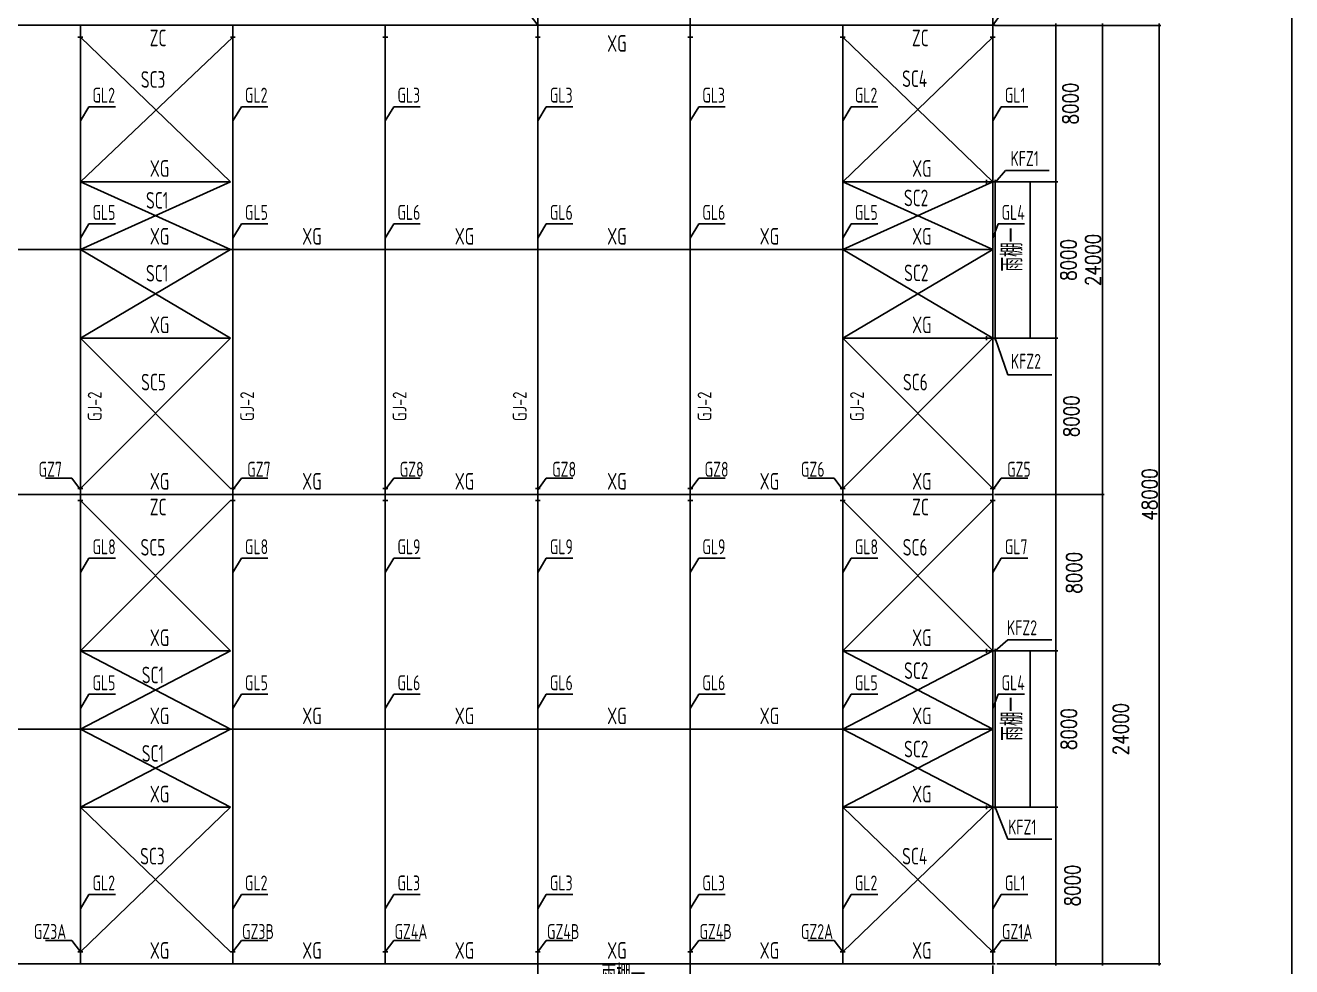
# Model space of a CAD drawing. Header units: millimetres. Extents: x 2451220 to 4527627, y -5186613 to -1639140.
# Drawn here: x 2660226 to 2725013, y -1731994 to -1683842 of the extents above; entities that cross this region are included whole.
import ezdxf

# ---------------------------------------------------------------- set-up
doc = ezdxf.new("R2010")
doc.units = ezdxf.units.MM
doc.header["$LTSCALE"] = 1000
doc.header["$PDMODE"] = 34
doc.layers.add('STAIR', color=2, linetype='Continuous')
doc.styles.add('DIM_FONT', font='simplex.shx', dxfattribs={"width": 0.8, "bigfont": 'hztxt.shx'})
doc.styles.add('TSSD_Label', font='Tssdeng.shx', dxfattribs={"width": 0.7, "bigfont": 'hztxt.shx'})
doc.styles.add('TSSD_Rein', font='Tssdeng.shx', dxfattribs={"width": 0.7, "bigfont": 'hztxt.shx'})
doc.dimstyles.new('WGH(1)', dxfattribs={"dimscale": 1.2, "dimtxt": 100, "dimasz": 0.5, "dimexe": 75, "dimexo": 75, "dimgap": 75, "dimtad": 1, "dimdec": 0, "dimzin": 0, "dimdsep": 46, "dimtxsty": 'DIM_FONT', "dimblk1": '_DIMX', "dimblk2": '_DIMX', "dimsah": 1, "dimcen": 0.09, "dimclrd": 3, "dimclre": 3, "dimclrt": 7, "dimadec": 0, "dimazin": 0, "dimtfac": 1, "dimtdec": 0, "dimtix": 1, "dimtmove": 2, "dimatfit": 3, "dimldrblk": '_DIMX', "dimfxl": 1, "dimtolj": 1, "dimtzin": 0, "dimarcsym": 0})

# ---------------------------------------------------------------- blocks, each defined once
blk = doc.blocks.new('_DIMX')
blk.add_line((-150, 0), (150, 0))
at = {"const_width": 50}
blk.add_lwpolyline([(-70, -70), (70, 70)], dxfattribs=at)
blk = doc.blocks.new('*D310')
at = {"color": 3, "lineweight": -2}
for p, q in [((2709719, -1731932), (2709719, -1735908)), ((2702044, -1733284), (2702044, -1735908)), ((2702045, -1735818), (2709719, -1735818))]:
    blk.add_line(p, q, dxfattribs=at)
at = {"layer": 'Defpoints', "color": 0}
for p in [(2709719, -1731842), (2702044, -1733194), (2709719, -1735818)]:
    blk.add_point(p, dxfattribs=at)
at = {"color": 3, "lineweight": -2, "xscale": 0.6, "yscale": 0.6, "zscale": 0.6, "rotation": 180}
blk.add_blockref('_DIMX', (2702044, -1735818), dxfattribs=at)
at = {"color": 3, "lineweight": -2, "xscale": 0.6, "yscale": 0.6, "zscale": 0.6}
blk.add_blockref('_DIMX', (2709719, -1735818), dxfattribs=at)
at = {"color": 7, "insert": (2705882, -1735338), "char_height": 780, "attachment_point": 5, "style": 'DIM_FONT'}
blk.add_mtext('\\A1;7675', dxfattribs=at)
blk = doc.blocks.new('*D336')
at = {"color": 3, "lineweight": -2}
for p, q in [((2702044, -1682792), (2702044, -1680168)), ((2702045, -1680258), (2709719, -1680258)), ((2709719, -1684145), (2709719, -1680168))]:
    blk.add_line(p, q, dxfattribs=at)
at = {"layer": 'Defpoints', "color": 0}
for p in [(2709719, -1680258), (2702044, -1682882), (2709719, -1684235)]:
    blk.add_point(p, dxfattribs=at)
at = {"color": 3, "lineweight": -2, "xscale": 0.6, "yscale": 0.6, "zscale": 0.6, "rotation": 180}
blk.add_blockref('_DIMX', (2702044, -1680258), dxfattribs=at)
at = {"color": 3, "lineweight": -2, "xscale": 0.6, "yscale": 0.6, "zscale": 0.6}
blk.add_blockref('_DIMX', (2709719, -1680258), dxfattribs=at)
at = {"color": 7, "insert": (2705882, -1679778), "char_height": 780, "attachment_point": 5, "style": 'DIM_FONT'}
blk.add_mtext('\\A1;7675', dxfattribs=at)
blk = doc.blocks.new('*D337')
at = {"color": 3, "lineweight": -2}
for p, q in [((2709809, -1683842), (2713041, -1683842)), ((2712951, -1683842), (2712951, -1691841)), ((2709809, -1691842), (2713041, -1691842))]:
    blk.add_line(p, q, dxfattribs=at)
at = {"layer": 'Defpoints', "color": 0}
for p in [(2709719, -1683842), (2709719, -1691842), (2712951, -1691842)]:
    blk.add_point(p, dxfattribs=at)
at = {"color": 3, "lineweight": -2, "xscale": 0.6, "yscale": 0.6, "zscale": 0.6}
for p, rotation in [((2712951, -1683842), 90), ((2712951, -1691842), 270)]:
    blk.add_blockref('_DIMX', p, dxfattribs=dict(at, rotation=rotation))
at = {"color": 7, "insert": (2713696, -1687842), "char_height": 780, "attachment_point": 5, "rotation": 90, "style": 'DIM_FONT'}
blk.add_mtext('\\A1;8000', dxfattribs=at)
blk = doc.blocks.new('*D338')
at = {"color": 3, "lineweight": -2}
for p, q in [((2709809, -1691842), (2713041, -1691842)), ((2712951, -1691842), (2712951, -1699841)), ((2709809, -1699842), (2713041, -1699842))]:
    blk.add_line(p, q, dxfattribs=at)
at = {"layer": 'Defpoints', "color": 0}
for p in [(2709719, -1691842), (2709719, -1699842), (2712951, -1699842)]:
    blk.add_point(p, dxfattribs=at)
at = {"color": 3, "lineweight": -2, "xscale": 0.6, "yscale": 0.6, "zscale": 0.6}
for p, rotation in [((2712951, -1691842), 90), ((2712951, -1699842), 270)]:
    blk.add_blockref('_DIMX', p, dxfattribs=dict(at, rotation=rotation))
at = {"color": 7, "insert": (2713598, -1695842), "char_height": 780, "attachment_point": 5, "rotation": 90, "style": 'DIM_FONT'}
blk.add_mtext('\\A1;8000', dxfattribs=at)
blk = doc.blocks.new('*D339')
at = {"color": 3, "lineweight": -2}
for p, q in [((2709809, -1699842), (2713041, -1699842)), ((2712951, -1699842), (2712951, -1707841)), ((2709809, -1707842), (2713041, -1707842))]:
    blk.add_line(p, q, dxfattribs=at)
at = {"layer": 'Defpoints', "color": 0}
for p in [(2709719, -1699842), (2709719, -1707842), (2712951, -1707842)]:
    blk.add_point(p, dxfattribs=at)
at = {"color": 3, "lineweight": -2, "xscale": 0.6, "yscale": 0.6, "zscale": 0.6}
for p, rotation in [((2712951, -1699842), 90), ((2712951, -1707842), 270)]:
    blk.add_blockref('_DIMX', p, dxfattribs=dict(at, rotation=rotation))
at = {"color": 7, "insert": (2713744, -1703842), "char_height": 780, "attachment_point": 5, "rotation": 90, "style": 'DIM_FONT'}
blk.add_mtext('\\A1;8000', dxfattribs=at)
blk = doc.blocks.new('*D340')
at = {"color": 3, "lineweight": -2}
for p, q in [((2709809, -1707842), (2713041, -1707842)), ((2712951, -1707842), (2712951, -1715841)), ((2709809, -1715842), (2713041, -1715842))]:
    blk.add_line(p, q, dxfattribs=at)
at = {"layer": 'Defpoints', "color": 0}
for p in [(2709719, -1707842), (2709719, -1715842), (2712951, -1715842)]:
    blk.add_point(p, dxfattribs=at)
at = {"color": 3, "lineweight": -2, "xscale": 0.6, "yscale": 0.6, "zscale": 0.6}
for p, rotation in [((2712951, -1707842), 90), ((2712951, -1715842), 270)]:
    blk.add_blockref('_DIMX', p, dxfattribs=dict(at, rotation=rotation))
at = {"color": 7, "insert": (2713879, -1711842), "char_height": 780, "attachment_point": 5, "rotation": 90, "style": 'DIM_FONT'}
blk.add_mtext('\\A1;8000', dxfattribs=at)
blk = doc.blocks.new('*D341')
at = {"color": 3, "lineweight": -2}
for p, q in [((2709809, -1715842), (2713041, -1715842)), ((2712951, -1715842), (2712951, -1723841)), ((2709809, -1723842), (2713041, -1723842))]:
    blk.add_line(p, q, dxfattribs=at)
at = {"layer": 'Defpoints', "color": 0}
for p in [(2709719, -1715842), (2709719, -1723842), (2712951, -1723842)]:
    blk.add_point(p, dxfattribs=at)
at = {"color": 3, "lineweight": -2, "xscale": 0.6, "yscale": 0.6, "zscale": 0.6}
for p, rotation in [((2712951, -1715842), 90), ((2712951, -1723842), 270)]:
    blk.add_blockref('_DIMX', p, dxfattribs=dict(at, rotation=rotation))
at = {"color": 7, "insert": (2713610, -1719842), "char_height": 780, "attachment_point": 5, "rotation": 90, "style": 'DIM_FONT'}
blk.add_mtext('\\A1;8000', dxfattribs=at)
blk = doc.blocks.new('*D342')
at = {"color": 3, "lineweight": -2}
for p, q in [((2709809, -1723842), (2713041, -1723842)), ((2712951, -1723842), (2712951, -1731841)), ((2709934, -1731842), (2713041, -1731842))]:
    blk.add_line(p, q, dxfattribs=at)
at = {"layer": 'Defpoints', "color": 0}
for p in [(2709719, -1723842), (2709844, -1731842), (2712951, -1731842)]:
    blk.add_point(p, dxfattribs=at)
at = {"color": 3, "lineweight": -2, "xscale": 0.6, "yscale": 0.6, "zscale": 0.6}
for p, rotation in [((2712951, -1723842), 90), ((2712951, -1731842), 270)]:
    blk.add_blockref('_DIMX', p, dxfattribs=dict(at, rotation=rotation))
at = {"color": 7, "insert": (2713799, -1727842), "char_height": 780, "attachment_point": 5, "rotation": 90, "style": 'DIM_FONT'}
blk.add_mtext('\\A1;8000', dxfattribs=at)
blk = doc.blocks.new('*D343')
at = {"color": 3, "lineweight": -2}
for p, q in [((2711578, -1683842), (2715418, -1683842)), ((2715328, -1683842), (2715328, -1707841)), ((2712054, -1707842), (2715418, -1707842))]:
    blk.add_line(p, q, dxfattribs=at)
at = {"layer": 'Defpoints', "color": 0}
for p in [(2711488, -1683842), (2711964, -1707842), (2715328, -1707842)]:
    blk.add_point(p, dxfattribs=at)
at = {"color": 3, "lineweight": -2, "xscale": 0.6, "yscale": 0.6, "zscale": 0.6}
for p, rotation in [((2715328, -1683842), 90), ((2715328, -1707842), 270)]:
    blk.add_blockref('_DIMX', p, dxfattribs=dict(at, rotation=rotation))
at = {"color": 7, "insert": (2714848, -1695842), "char_height": 780, "attachment_point": 5, "rotation": 90, "style": 'DIM_FONT'}
blk.add_mtext('\\A1;24000', dxfattribs=at)
blk = doc.blocks.new('*D344')
at = {"color": 3, "lineweight": -2}
for p, q in [((2712054, -1707842), (2715418, -1707842)), ((2715328, -1707842), (2715328, -1731841)), ((2711578, -1731842), (2715418, -1731842))]:
    blk.add_line(p, q, dxfattribs=at)
at = {"layer": 'Defpoints', "color": 0}
for p in [(2711964, -1707842), (2711488, -1731842), (2715328, -1731842)]:
    blk.add_point(p, dxfattribs=at)
at = {"color": 3, "lineweight": -2, "xscale": 0.6, "yscale": 0.6, "zscale": 0.6}
for p, rotation in [((2715328, -1707842), 90), ((2715328, -1731842), 270)]:
    blk.add_blockref('_DIMX', p, dxfattribs=dict(at, rotation=rotation))
at = {"color": 7, "insert": (2716275, -1719842), "char_height": 780, "attachment_point": 5, "rotation": 90, "style": 'DIM_FONT'}
blk.add_mtext('\\A1;24000', dxfattribs=at)
blk = doc.blocks.new('*D345')
at = {"color": 3, "lineweight": -2}
for p, q in [((2711668, -1683842), (2718319, -1683842)), ((2718229, -1731841), (2718229, -1683842)), ((2711578, -1731842), (2718319, -1731842))]:
    blk.add_line(p, q, dxfattribs=at)
at = {"layer": 'Defpoints', "color": 0}
for p in [(2711578, -1683842), (2718229, -1683842), (2711488, -1731842)]:
    blk.add_point(p, dxfattribs=at)
at = {"color": 3, "lineweight": -2, "xscale": 0.6, "yscale": 0.6, "zscale": 0.6}
for p, rotation in [((2718229, -1683842), 90), ((2718229, -1731842), 270)]:
    blk.add_blockref('_DIMX', p, dxfattribs=dict(at, rotation=rotation))
at = {"color": 7, "insert": (2717749, -1707842), "char_height": 780, "attachment_point": 5, "rotation": 90, "style": 'DIM_FONT'}
blk.add_mtext('\\A1;48000', dxfattribs=at)

msp = doc.modelspace()

# ---------------------------------------------------------------- linework, layer by layer
for p, q in [((2686009.7, -1683249.8), (2686444.1, -1683841.6)), ((2710153.6, -1683249.8), (2709719.1, -1683841.6)), ((2624169.1, -1683841.6), (2709719.1, -1683841.6)), ((2624169.1, -1683841.6), (2709719.1, -1683841.6)), ((2662919.1, -1683841.6), (2663169.1, -1683841.6)), ((2662919.1, -1684441.6), (2663169.1, -1684441.6)), ((2663044.1, -1683841.6), (2663044.1, -1731841.6)), ((2663044.1, -1683841.6), (2663044.1, -1684441.6)), ((2663044.1, -1691841.6), (2670844.1, -1684441.6)), ((2670719.1, -1691841.6), (2663044.1, -1684441.6)), ((2670719.1, -1683841.6), (2670969.1, -1683841.6)), ((2670719.1, -1684441.6), (2670969.1, -1684441.6)), ((2670844.1, -1683841.6), (2670844.1, -1731841.6)), ((2670844.1, -1683841.6), (2670844.1, -1684441.6)), ((2678519.1, -1683841.6), (2678769.1, -1683841.6)), ((2678519.1, -1684441.6), (2678769.1, -1684441.6)), ((2678644.1, -1683841.6), (2678644.1, -1731841.6)), ((2678644.1, -1683841.6), (2678644.1, -1684441.6)), ((2686319.1, -1683841.6), (2686569.1, -1683841.6)), ((2686319.1, -1684441.6), (2686569.1, -1684441.6)), ((2686444.1, -1683841.6), (2686444.1, -1731841.6)), ((2686444.1, -1683841.6), (2686444.1, -1731841.6)), ((2686444.1, -1683841.6), (2686444.1, -1684441.6)), ((2694119.1, -1683841.6), (2694369.1, -1683841.6)), ((2694119.1, -1684441.6), (2694369.1, -1684441.6)), ((2694244.1, -1683841.6), (2694244.1, -1731841.6)), ((2694244.1, -1683841.6), (2694244.1, -1731841.6)), ((2694244.1, -1683841.6), (2694244.1, -1684441.6)), ((2701919.1, -1683841.6), (2702169.1, -1683841.6)), ((2701919.1, -1684441.6), (2702169.1, -1684441.6)), ((2702044.1, -1683841.6), (2702044.1, -1731841.6)), ((2702044.1, -1683841.6), (2702044.1, -1684441.6)), ((2702044.1, -1691841.6), (2709719.1, -1684441.6)), ((2709719.1, -1691841.6), (2702044.1, -1684441.6)), ((2709594.1, -1683841.6), (2709844.1, -1683841.6)), ((2709594.1, -1684441.6), (2709844.1, -1684441.6)), ((2709719.1, -1683841.6), (2709719.1, -1731841.6)), ((2709719.1, -1683841.6), (2709719.1, -1684441.6)), ((2663478.6, -1688003.2), (2663044.1, -1688733.1)), ((2664832.4, -1688003.2), (2663478.6, -1688003.2)), ((2671278.6, -1688003.2), (2670844.1, -1688733.1)), ((2672632.4, -1688003.2), (2671278.6, -1688003.2)), ((2679078.6, -1688003.2), (2678644.1, -1688733.1)), ((2680432.4, -1688003.2), (2679078.6, -1688003.2)), ((2686878.6, -1688003.2), (2686444.1, -1688733.1)), ((2688232.4, -1688003.2), (2686878.6, -1688003.2)), ((2694678.6, -1688003.2), (2694244.1, -1688733.1)), ((2696032.4, -1688003.2), (2694678.6, -1688003.2)), ((2702478.6, -1688003.2), (2702044.1, -1688733.1)), ((2703832.4, -1688003.2), (2702478.6, -1688003.2)), ((2710153.6, -1688003.2), (2709719.1, -1688733.1)), ((2711507.4, -1688003.2), (2710153.6, -1688003.2)), ((2710370, -1691271.1), (2709844.1, -1691884.6)), ((2712610.2, -1691271.1), (2710370, -1691271.1)), ((2663044.1, -1691841.6), (2670719.1, -1691841.6)), ((2670719.1, -1695309.1), (2663044.1, -1691841.6)), ((2663044.1, -1695309.1), (2670719.1, -1691841.6)), ((2702044.1, -1691841.6), (2709719.1, -1691841.6)), ((2709719.1, -1695309.1), (2702044.1, -1691841.6)), ((2702044.1, -1695309.1), (2709719.1, -1691841.6)), ((2709394.1, -1691741.6), (2709394.1, -1691941.6)), ((2709844.1, -1691841.6), (2709394.1, -1691841.6)), ((2709844.1, -1691741.6), (2709844.1, -1691941.6)), ((2663478.6, -1693998.4), (2663044.1, -1694728.3)), ((2664832.4, -1693998.4), (2663478.6, -1693998.4)), ((2671278.6, -1693998.4), (2670844.1, -1694728.3)), ((2672632.4, -1693998.4), (2671278.6, -1693998.4)), ((2679078.6, -1693998.4), (2678644.1, -1694728.3)), ((2680432.4, -1693998.4), (2679078.6, -1693998.4)), ((2686878.6, -1693998.4), (2686444.1, -1694728.3)), ((2688232.4, -1693998.4), (2686878.6, -1693998.4)), ((2694678.6, -1693998.4), (2694244.1, -1694728.3)), ((2696032.4, -1693998.4), (2694678.6, -1693998.4)), ((2702478.6, -1693998.4), (2702044.1, -1694728.3)), ((2703832.4, -1693998.4), (2702478.6, -1693998.4)), ((2709988.9, -1693998.4), (2709719.1, -1694728.3)), ((2711342.7, -1693998.4), (2709988.9, -1693998.4)), ((2624169.1, -1695309.1), (2709719.1, -1695309.1)), ((2663044.1, -1699841.6), (2670719.1, -1695309.1)), ((2670719.1, -1699841.6), (2663044.1, -1695309.1)), ((2702044.1, -1699841.6), (2709719.1, -1695309.1)), ((2709719.1, -1699841.6), (2702044.1, -1695309.1)), ((2663044.1, -1699841.6), (2670719.1, -1699841.6)), ((2670719.1, -1707541.6), (2663044.1, -1699841.6)), ((2663044.1, -1707541.6), (2670719.1, -1699841.6)), ((2702044.1, -1699841.6), (2709719.1, -1699841.6)), ((2709719.1, -1707541.6), (2702044.1, -1699841.6)), ((2702044.1, -1707541.6), (2709719.1, -1699841.6)), ((2709394.1, -1699741.6), (2709394.1, -1699941.6)), ((2709844.1, -1699841.6), (2709394.1, -1699841.6)), ((2709844.1, -1699741.6), (2709844.1, -1699941.6)), ((2710495, -1701721.6), (2709844.1, -1699841.6)), ((2712735.2, -1701721.6), (2710495, -1701721.6)), ((2661255.8, -1707004.4), (2662609.7, -1707004.4)), ((2662609.7, -1707004.4), (2663044.1, -1707596.2)), ((2671278.6, -1707004.4), (2670844.1, -1707596.2)), ((2672632.4, -1707004.4), (2671278.6, -1707004.4)), ((2679078.6, -1707004.4), (2678644.1, -1707596.2)), ((2680432.4, -1707004.4), (2679078.6, -1707004.4)), ((2686878.6, -1707004.4), (2686444.1, -1707596.2)), ((2688232.4, -1707004.4), (2686878.6, -1707004.4)), ((2694678.6, -1707004.4), (2694244.1, -1707596.2)), ((2696032.4, -1707004.4), (2694678.6, -1707004.4)), ((2700255.8, -1707004.4), (2701609.7, -1707004.4)), ((2701609.7, -1707004.4), (2702044.1, -1707596.2)), ((2710153.6, -1707004.4), (2709719.1, -1707596.2)), ((2711507.4, -1707004.4), (2710153.6, -1707004.4)), ((2662919.1, -1707541.6), (2663169.1, -1707541.6)), ((2663044.1, -1707541.6), (2663044.1, -1708141.6)), ((2670719.1, -1707541.6), (2670969.1, -1707541.6)), ((2670844.1, -1707541.6), (2670844.1, -1708141.6)), ((2678519.1, -1707541.6), (2678769.1, -1707541.6)), ((2678644.1, -1707541.6), (2678644.1, -1708141.6)), ((2686319.1, -1707541.6), (2686569.1, -1707541.6)), ((2686444.1, -1707541.6), (2686444.1, -1708141.6)), ((2694119.1, -1707541.6), (2694369.1, -1707541.6)), ((2694244.1, -1707541.6), (2694244.1, -1708141.6)), ((2701919.1, -1707541.6), (2702169.1, -1707541.6)), ((2702044.1, -1707541.6), (2702044.1, -1708141.6)), ((2709594.1, -1707541.6), (2709844.1, -1707541.6)), ((2709719.1, -1707541.6), (2709719.1, -1708141.6)), ((2624169.1, -1707841.6), (2709719.1, -1707841.6)), ((2662919.1, -1708141.6), (2663169.1, -1708141.6)), ((2663044.1, -1715841.6), (2670719.1, -1708141.6)), ((2670719.1, -1715841.6), (2663044.1, -1708141.6)), ((2670719.1, -1708141.6), (2670969.1, -1708141.6)), ((2678519.1, -1708141.6), (2678769.1, -1708141.6)), ((2686319.1, -1708141.6), (2686569.1, -1708141.6)), ((2694119.1, -1708141.6), (2694369.1, -1708141.6)), ((2701919.1, -1708141.6), (2702169.1, -1708141.6)), ((2702044.1, -1715841.6), (2709719.1, -1708141.6)), ((2709719.1, -1715841.6), (2702044.1, -1708141.6)), ((2709594.1, -1708141.6), (2709844.1, -1708141.6)), ((2663478.6, -1711102.2), (2663044.1, -1711832.1)), ((2664832.4, -1711102.2), (2663478.6, -1711102.2)), ((2671278.6, -1711102.2), (2670844.1, -1711832.1)), ((2672632.4, -1711102.2), (2671278.6, -1711102.2)), ((2679078.6, -1711102.2), (2678644.1, -1711832.1)), ((2680432.4, -1711102.2), (2679078.6, -1711102.2)), ((2686878.6, -1711102.2), (2686444.1, -1711832.1)), ((2688232.4, -1711102.2), (2686878.6, -1711102.2)), ((2694678.6, -1711102.2), (2694244.1, -1711832.1)), ((2696032.4, -1711102.2), (2694678.6, -1711102.2)), ((2702478.6, -1711102.2), (2702044.1, -1711832.1)), ((2703832.4, -1711102.2), (2702478.6, -1711102.2)), ((2710153.6, -1711102.2), (2709719.1, -1711832.1)), ((2711507.4, -1711102.2), (2710153.6, -1711102.2)), ((2710495, -1715271.1), (2709844.1, -1715841.6)), ((2712735.2, -1715271.1), (2710495, -1715271.1)), ((2663044.1, -1715841.6), (2670719.1, -1715841.6)), ((2670719.1, -1719841.6), (2663044.1, -1715841.6)), ((2663044.1, -1719841.6), (2670719.1, -1715841.6)), ((2702044.1, -1715841.6), (2709719.1, -1715841.6)), ((2709719.1, -1719841.6), (2702044.1, -1715841.6)), ((2702044.1, -1719841.6), (2709719.1, -1715841.6)), ((2709394.1, -1715741.6), (2709394.1, -1715941.6)), ((2709844.1, -1715841.6), (2709394.1, -1715841.6)), ((2709844.1, -1715741.6), (2709844.1, -1715941.6)), ((2663478.6, -1718060.5), (2663044.1, -1718790.3)), ((2664832.4, -1718060.5), (2663478.6, -1718060.5)), ((2671278.6, -1718060.5), (2670844.1, -1718790.3)), ((2672632.4, -1718060.5), (2671278.6, -1718060.5)), ((2679078.6, -1718060.5), (2678644.1, -1718790.3)), ((2680432.4, -1718060.5), (2679078.6, -1718060.5)), ((2686878.6, -1718060.5), (2686444.1, -1718790.3)), ((2688232.4, -1718060.5), (2686878.6, -1718060.5)), ((2694678.6, -1718060.5), (2694244.1, -1718790.3)), ((2696032.4, -1718060.5), (2694678.6, -1718060.5)), ((2702478.6, -1718060.5), (2702044.1, -1718790.3)), ((2703832.4, -1718060.5), (2702478.6, -1718060.5)), ((2709988.9, -1718060.5), (2709719.1, -1718790.3)), ((2711342.7, -1718060.5), (2709988.9, -1718060.5)), ((2624169.1, -1719841.6), (2709719.1, -1719841.6)), ((2663044.1, -1723841.6), (2670719.1, -1719841.6)), ((2670719.1, -1723841.6), (2663044.1, -1719841.6)), ((2702044.1, -1723841.6), (2709719.1, -1719841.6)), ((2709719.1, -1723841.6), (2702044.1, -1719841.6)), ((2663044.1, -1723841.6), (2670719.1, -1723841.6)), ((2670719.1, -1731241.6), (2663044.1, -1723841.6)), ((2663044.1, -1731241.6), (2670719.1, -1723841.6)), ((2702044.1, -1723841.6), (2709719.1, -1723841.6)), ((2709719.1, -1731241.6), (2702044.1, -1723841.6)), ((2702044.1, -1731241.6), (2709719.1, -1723841.6)), ((2709394.1, -1723741.6), (2709394.1, -1723941.6)), ((2709844.1, -1723841.6), (2709394.1, -1723841.6)), ((2709844.1, -1723741.6), (2709844.1, -1723941.6)), ((2710495, -1725470.1), (2709844.1, -1723841.6)), ((2712735.2, -1725470.1), (2710495, -1725470.1)), ((2663478.6, -1728302.2), (2663044.1, -1729032.1)), ((2664832.4, -1728302.2), (2663478.6, -1728302.2)), ((2671278.6, -1728302.2), (2670844.1, -1729032.1)), ((2672632.4, -1728302.2), (2671278.6, -1728302.2)), ((2679078.6, -1728302.2), (2678644.1, -1729032.1)), ((2680432.4, -1728302.2), (2679078.6, -1728302.2)), ((2686878.6, -1728302.2), (2686444.1, -1729032.1)), ((2688232.4, -1728302.2), (2686878.6, -1728302.2)), ((2694678.6, -1728302.2), (2694244.1, -1729032.1)), ((2696032.4, -1728302.2), (2694678.6, -1728302.2)), ((2702478.6, -1728302.2), (2702044.1, -1729032.1)), ((2703832.4, -1728302.2), (2702478.6, -1728302.2)), ((2710153.6, -1728302.2), (2709719.1, -1729032.1)), ((2711507.4, -1728302.2), (2710153.6, -1728302.2)), ((2661255.8, -1730649.8), (2662609.7, -1730649.8)), ((2662609.7, -1730649.8), (2663044.1, -1731241.6)), ((2671278.6, -1730649.8), (2670844.1, -1731241.6)), ((2672632.4, -1730649.8), (2671278.6, -1730649.8)), ((2679078.6, -1730649.8), (2678644.1, -1731241.6)), ((2680432.4, -1730649.8), (2679078.6, -1730649.8)), ((2686878.6, -1730649.8), (2686444.1, -1731241.6)), ((2688232.4, -1730649.8), (2686878.6, -1730649.8)), ((2694678.6, -1730649.8), (2694244.1, -1731241.6)), ((2696032.4, -1730649.8), (2694678.6, -1730649.8)), ((2700255.8, -1730649.8), (2701609.7, -1730649.8)), ((2701609.7, -1730649.8), (2702044.1, -1731241.6)), ((2710153.6, -1730649.8), (2709719.1, -1731241.6)), ((2711507.4, -1730649.8), (2710153.6, -1730649.8)), ((2662919.1, -1731241.6), (2663169.1, -1731241.6)), ((2663169.1, -1731241.6), (2662919.1, -1731241.6)), ((2663044.1, -1731241.6), (2663044.1, -1731841.6)), ((2670719.1, -1731241.6), (2670969.1, -1731241.6)), ((2670844.1, -1731241.6), (2670844.1, -1731841.6)), ((2678519.1, -1731241.6), (2678769.1, -1731241.6)), ((2678644.1, -1731241.6), (2678644.1, -1731841.6)), ((2686319.1, -1731241.6), (2686569.1, -1731241.6)), ((2686319.1, -1731241.6), (2686569.1, -1731241.6)), ((2686444.1, -1731241.6), (2686444.1, -1731841.6)), ((2686444.1, -1731241.6), (2686444.1, -1731841.6)), ((2694119.1, -1731241.6), (2694369.1, -1731241.6)), ((2694119.1, -1731241.6), (2694369.1, -1731241.6)), ((2694244.1, -1731241.6), (2694244.1, -1731841.6)), ((2694244.1, -1731241.6), (2694244.1, -1731841.6)), ((2701919.1, -1731241.6), (2702169.1, -1731241.6)), ((2702044.1, -1731241.6), (2702044.1, -1731841.6)), ((2709594.1, -1731241.6), (2709844.1, -1731241.6)), ((2709719.1, -1731241.6), (2709719.1, -1731841.6)), ((2624169.1, -1731841.6), (2709719.1, -1731841.6)), ((2624169.1, -1731841.6), (2709719.1, -1731841.6)), ((2662919.1, -1731841.6), (2663169.1, -1731841.6)), ((2670719.1, -1731841.6), (2670969.1, -1731841.6)), ((2678519.1, -1731841.6), (2678769.1, -1731841.6)), ((2686319.1, -1731841.6), (2686569.1, -1731841.6)), ((2686319.1, -1731841.6), (2686569.1, -1731841.6)), ((2694119.1, -1731841.6), (2694369.1, -1731841.6)), ((2694119.1, -1731841.6), (2694369.1, -1731841.6)), ((2701919.1, -1731841.6), (2702169.1, -1731841.6)), ((2709594.1, -1731841.6), (2709844.1, -1731841.6))]:
    msp.add_line(p, q)
for points in [[(2609029.6, -1674411.8), (2725012.8, -1674411.8), (2725012.8, -1757209.1), (2609029.6, -1757209.1)], [(2686444.1, -1683841.6), (2694244.1, -1683841.6), (2694244.1, -1682489.1), (2686444.1, -1682489.1)], [(2709844.1, -1691841.6), (2711629.5, -1691841.6), (2711629.5, -1699841.6), (2709844.1, -1699841.6)], [(2709844.1, -1715841.6), (2711629.5, -1715841.6), (2711629.5, -1723841.6), (2709844.1, -1723841.6)], [(2686444.1, -1731841.6), (2694244.1, -1731841.6), (2694244.1, -1733194.1), (2686444.1, -1733194.1)]]:
    msp.add_lwpolyline(points, close=True)

# ---------------------------------------------------------------- texts
at = {"lineweight": -3, "style": 'TSSD_Label', "width": 0.7}
for s, height, p in [('ZC', 849.79, (2666589.3, -1684909.3)), ('XG', 849.79, (2689994.3, -1685194)), ('ZC', 849.79, (2705585.9, -1684909.3)), ('SC3', 849.79, (2666133.5, -1687037.3)), ('SC4', 849.79, (2705081.4, -1686997.7)), ('KFZ1', 764.47, (2710628.8, -1691037.9)), ('XG', 849.79, (2666594.3, -1691590.2)), ('XG', 849.79, (2705594.3, -1691590.2)), ('SC1', 849.79, (2666399.4, -1693218)), ('SC2', 849.79, (2705176.9, -1693094.8)), ('XG', 849.79, (2666594.3, -1695057.6)), ('XG', 849.79, (2674394.3, -1695057.6)), ('XG', 849.79, (2682194.3, -1695057.6)), ('XG', 849.79, (2689994.3, -1695057.6)), ('XG', 849.79, (2689994.3, -1695057.6)), ('XG', 849.79, (2697794.3, -1695057.6)), ('XG', 849.79, (2705594.3, -1695057.6)), ('SC1', 849.79, (2666399.4, -1696947.2)), ('SC2', 849.79, (2705185.7, -1696929.4)), ('XG', 849.79, (2666594.3, -1699590.2)), ('XG', 849.79, (2705594.3, -1699590.2)), ('KFZ2', 764.47, (2710647.7, -1701409.7)), ('SC5', 849.79, (2666150.2, -1702518.7)), ('SC6', 849.79, (2705127.2, -1702518.7)), ('GZ7', 764.47, (2660906.4, -1706933.8)), ('GZ7', 764.47, (2671580.4, -1706933.8)), ('GZ8', 764.47, (2679380.4, -1706933.8)), ('GZ8', 764.47, (2687180.4, -1706933.8)), ('GZ8', 764.47, (2694980.4, -1706933.8)), ('GZ6', 764.47, (2699906.4, -1706933.8)), ('GZ5', 764.47, (2710455.4, -1706933.8)), ('XG', 849.79, (2666594.3, -1707590.2)), ('XG', 849.79, (2674394.3, -1707590.2)), ('XG', 849.79, (2682194.3, -1707590.2)), ('XG', 849.79, (2689994.3, -1707590.2)), ('XG', 849.79, (2697794.3, -1707590.2)), ('XG', 849.79, (2705594.3, -1707590.2)), ('ZC', 849.79, (2666594.3, -1708909.3)), ('ZC', 849.79, (2705594.3, -1708909.3)), ('SC5', 849.79, (2666120.2, -1710967.9)), ('SC6', 849.79, (2705112.9, -1710967.9)), ('XG', 849.79, (2666594.3, -1715590.2)), ('XG', 849.79, (2705594.3, -1715590.2)), ('KFZ2', 764.47, (2710445.6, -1715037.9)), ('SC1', 849.79, (2666184.6, -1717497.1)), ('SC2', 849.79, (2705182.9, -1717274.6)), ('XG', 849.79, (2666594.3, -1719590.2)), ('XG', 849.79, (2674394.3, -1719590.2)), ('XG', 849.79, (2674394.3, -1719590.2)), ('XG', 849.79, (2682194.3, -1719590.2)), ('XG', 849.79, (2682194.3, -1719590.2)), ('XG', 849.79, (2689994.3, -1719590.2)), ('XG', 849.79, (2689994.3, -1719590.2)), ('XG', 849.79, (2689994.3, -1719590.2)), ('XG', 849.79, (2697794.3, -1719590.2)), ('XG', 849.79, (2705594.3, -1719590.2)), ('XG', 849.79, (2705594.3, -1719590.2)), ('SC1', 849.79, (2666184.6, -1721510.5)), ('SC2', 849.79, (2705182.9, -1721288)), ('XG', 849.79, (2666594.3, -1723590.2)), ('XG', 849.79, (2705594.3, -1723590.2)), (' KFZ1', 764.47, (2710181.2, -1725236.9)), ('SC3', 849.79, (2666101.7, -1726767.4)), ('SC4', 849.79, (2705085.5, -1726767.4)), ('GZ3A', 764.47, (2660662.4, -1730579.2)), ('GZ3B', 764.47, (2671314.8, -1730579.2)), ('GZ4A', 764.47, (2679114.8, -1730579.2)), ('GZ4B', 764.47, (2686914.8, -1730579.2)), ('GZ4B', 764.47, (2694714.8, -1730579.2)), ('GZ2A', 764.47, (2699906.4, -1730579.2)), ('GZ1A', 764.47, (2710189.8, -1730579.2)), ('XG', 849.79, (2666594.3, -1731590.2)), ('XG', 849.79, (2674394.3, -1731590.2)), ('XG', 849.79, (2682194.3, -1731590.2)), ('XG', 849.79, (2689994.3, -1731590.2)), ('XG', 849.79, (2689994.3, -1731590.2)), ('XG', 849.79, (2697794.3, -1731590.2)), ('XG', 849.79, (2705594.3, -1731590.2)), ('雨棚一', 1062.23, (2689711.4, -1732943))]:
    msp.add_text(s, height=height, dxfattribs=at).set_placement(p)
for s, height, rotation, p in [('GL2', 764.47, 360, (2663662.8, -1687796.1)), ('GL2', 764.47, 360, (2671462.8, -1687796.1)), ('GL3', 764.47, 360, (2679262.8, -1687796.1)), ('GL3', 764.47, 360, (2687062.8, -1687796.1)), ('GL3', 764.47, 360, (2694862.8, -1687796.1)), ('GL2', 764.47, 360, (2702662.8, -1687796.1)), ('GL1', 764.47, 360, (2710337.8, -1687796.1)), ('GL5', 764.47, 360, (2663662.8, -1693791.3)), ('GL5', 764.47, 360, (2671462.8, -1693791.3)), ('GL6', 764.47, 360, (2679262.8, -1693791.3)), ('GL6', 764.47, 360, (2687062.8, -1693791.3)), ('GL6', 764.47, 360, (2694862.8, -1693791.3)), ('GL5', 764.47, 360, (2702662.8, -1693791.3)), ('GL4', 764.47, 360, (2710173.1, -1693791.3)), ('雨棚一', 1062.23, 90, (2711240.9, -1696431.2)), ('GL8', 764.47, 360, (2663662.8, -1710895.1)), ('GL8', 764.47, 360, (2671462.8, -1710895.1)), ('GL9', 764.47, 360, (2679262.8, -1710895.1)), ('GL9', 764.47, 360, (2687062.8, -1710895.1)), ('GL9', 764.47, 360, (2694862.8, -1710895.1)), ('GL8', 764.47, 360, (2702662.8, -1710895.1)), ('GL7', 764.47, 360, (2710337.8, -1710895.1)), ('GL5', 764.47, 360, (2663662.8, -1717853.4)), ('GL5', 764.47, 360, (2671462.8, -1717853.4)), ('GL6', 764.47, 360, (2679262.8, -1717853.4)), ('GL6', 764.47, 360, (2687062.8, -1717853.4)), ('GL6', 764.47, 360, (2694862.8, -1717853.4)), ('GL5', 764.47, 360, (2702662.8, -1717853.4)), ('GL4', 764.47, 360, (2710173.1, -1717853.4)), ('雨棚一', 1062.23, 90, (2711240.9, -1720431.2)), ('GL2', 764.47, 360, (2663662.8, -1728095.1)), ('GL2', 764.47, 360, (2671462.8, -1728095.1)), ('GL3', 764.47, 360, (2679262.8, -1728095.1)), ('GL3', 764.47, 360, (2687062.8, -1728095.1)), ('GL3', 764.47, 360, (2694862.8, -1728095.1)), ('GL2', 764.47, 360, (2702662.8, -1728095.1)), ('GL1', 764.47, 360, (2710337.8, -1728095.1))]:
    msp.add_text(s, height=height, rotation=rotation, dxfattribs=at).set_placement(p)
at = {"layer": 'STAIR', "style": 'TSSD_Rein', "width": 0.8}
for p in [(2664125.6, -1704093), (2671925.6, -1704093), (2679725.6, -1704093), (2685871.6, -1704093), (2695325.6, -1704093), (2703125.6, -1704093)]:
    msp.add_text('GJ-2', height=705.28, rotation=90, dxfattribs=at).set_placement(p)

# ---------------------------------------------------------------- dimensions: what is measured, and where the dimension line sits
for base, p1, p2, picture, middle in [((2709719.1, -1680258), (2702044.1, -1682882.2), (2709719.1, -1684234.7), '*D336', (2705881.6, -1679778)), ((2709719.1, -1735818.3), (2702044.1, -1733194.1), (2709719.1, -1731841.6), '*D310', (2705881.6, -1735338.3))]:
    dim = msp.add_linear_dim(base=base, p1=p1, p2=p2, dimstyle='WGH(1)', override={"dimtxt": 650})
    dim.commit()
    dim.dimension.update_dxf_attribs({"geometry": picture, "text_midpoint": middle})
for base, p1, p2, picture, middle in [((2712951.5, -1691841.6), (2709719.1, -1683841.6), (2709719.1, -1691841.6), '*D337', (2713695.9, -1687841.6)), ((2712951.5, -1699841.6), (2709719.1, -1691841.6), (2709719.1, -1699841.6), '*D338', (2713598, -1695841.6)), ((2712951.5, -1707841.6), (2709719.1, -1699841.6), (2709719.1, -1707841.6), '*D339', (2713743.6, -1703841.6)), ((2712951.5, -1715841.6), (2709719.1, -1707841.6), (2709719.1, -1715841.6), '*D340', (2713879, -1711841.6)), ((2715327.6, -1731841.6), (2711963.8, -1707841.6), (2711487.8, -1731841.6), '*D344', (2716274.5, -1719841.6)), ((2712951.5, -1723841.6), (2709719.1, -1715841.6), (2709719.1, -1723841.6), '*D341', (2713610.1, -1719841.6)), ((2712951.5, -1731841.6), (2709719.1, -1723841.6), (2709844.1, -1731841.6), '*D342', (2713799.1, -1727841.6))]:
    dim = msp.add_linear_dim(base=base, p1=p1, p2=p2, angle=90, dimstyle='WGH(1)', override={"dimtxt": 650})
    dim.commit()
    dim.dimension.update_dxf_attribs({"geometry": picture, "text_midpoint": middle, "dimtype": 160})
for base, p1, p2, picture, middle in [((2715327.6, -1707841.6), (2711487.8, -1683841.6), (2711963.8, -1707841.6), '*D343', (2714847.6, -1695841.6)), ((2718229, -1683841.6), (2711487.8, -1731841.6), (2711577.8, -1683841.6), '*D345', (2717749, -1707841.6))]:
    dim = msp.add_linear_dim(base=base, p1=p1, p2=p2, angle=90, dimstyle='WGH(1)', override={"dimtxt": 650})
    dim.commit()
    dim.dimension.update_dxf_attribs({"geometry": picture, "text_midpoint": middle})

doc.saveas('drawing.dxf')
